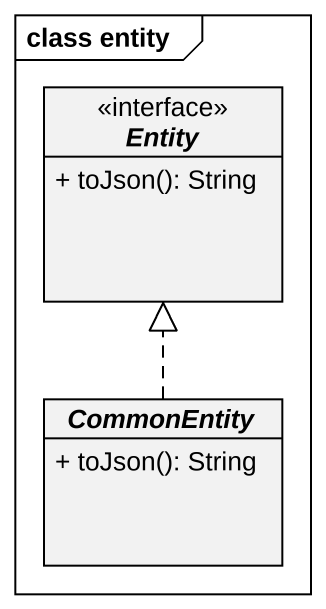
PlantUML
@startuml
mainframe class entity
hide circle
hide empty members
skinparam classAttributeIconSize 0
interface "Entity" as Entity_ <<interface>> {
  + toJson(): String
}
abstract class CommonEntity {
  + toJson(): String
}
CommonEntity .up.|> Entity_
@enduml
